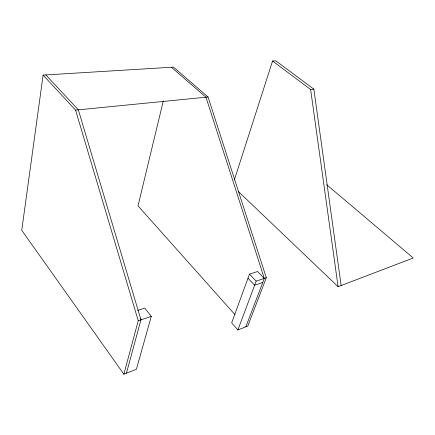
<?xml version="1.0" encoding="UTF-8"?>
<svg xmlns="http://www.w3.org/2000/svg" width="435" height="435" viewBox="0 0 435 435"><rect width="100%" height="100%" fill="white"/><g stroke="black" fill="none" stroke-linecap="round" stroke-linejoin="round"><path stroke-width="0.65" d="M245.824 326.848L264.306 278.411L257.612 271.494L249.483 274.132L231.676 322.846L237.896 329.926L247.781 326.087L266.312 277.737L208.044 97.01L173.478 67.131L43.119 75.092L21.75 230.311L123.855 374.192L136.389 369.326L151.293 316.37L144.752 308.1L137.661 310.4M163.315 100.866L138.025 205.864L234.998 314.701M123.855 374.192L138.248 320.753L75.57 110.109L43.119 75.092M126.444 373.187L140.945 319.845L78.349 109.837L45.833 74.929M234.324 180.036L272.571 61.003L275.806 60.808L313.853 89.148L341.143 285.539M237.896 329.926L256.171 281.146L266.312 277.737M238.347 191.487L338.104 286.703L413.25 257.988L326.68 184.69M262.762 282.467L254.644 285.229L247.993 278.21M138.248 320.753L151.293 316.37M272.571 61.003L310.623 89.479L313.853 89.148M75.57 110.109L208.044 97.01M171.406 67.262L205.956 97.217L264.306 278.411M249.483 274.132L256.171 281.146M140.135 318.795L140.945 319.845M310.623 89.479L338.104 286.703"/></g></svg>
